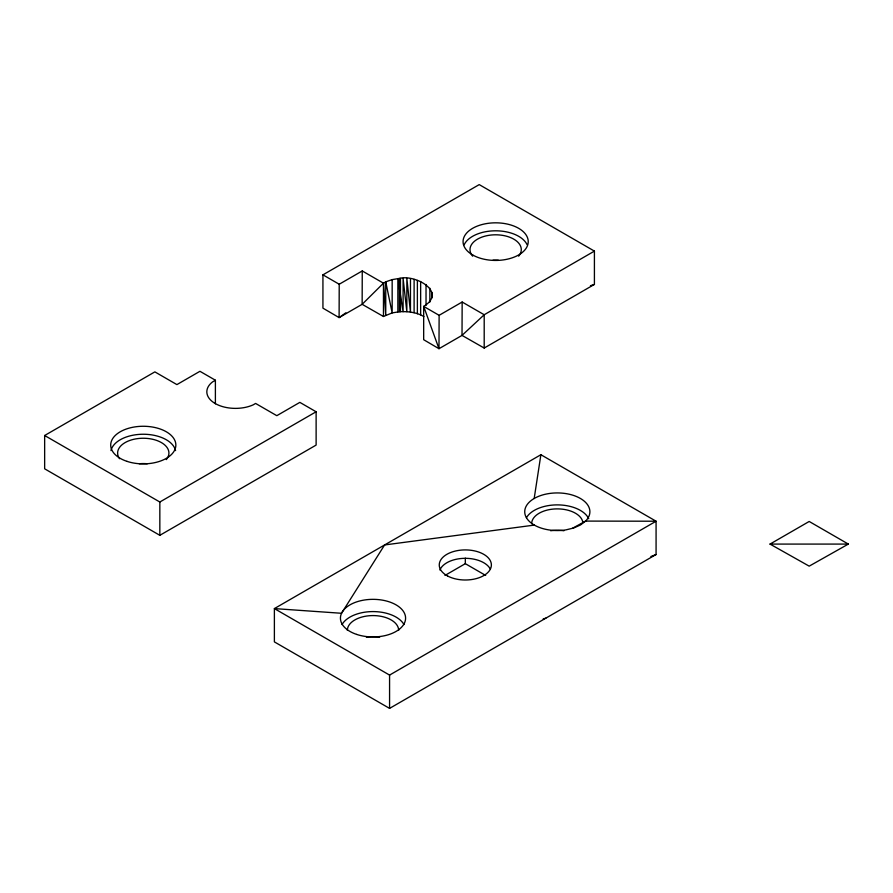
<?xml version="1.0" encoding="UTF-8"?>
<svg xmlns="http://www.w3.org/2000/svg" width="893" height="893" viewBox="0 0 893 893"><rect width="100%" height="100%" fill="white"/><g stroke="black" fill="none" stroke-linecap="round" stroke-linejoin="round"><path stroke-width="1.34" d="M594.414 251.112L479.228 184.605L322.931 274.843L322.931 308.152L339.106 317.607L362.145 304.312L383.465 316.49L392.161 312.907L399.361 311.724L399.361 278.426C414.999 274.118 447.538 291.866 423.673 306.399L423.673 339.708L438.988 348.705L462.016 335.4L484.196 314.749L594.414 251.112L594.414 284.409L484.196 348.047L462.016 335.4L462.161 302.024L484.196 314.749L484.196 348.047M400.466 311.713L400.466 278.415M399.361 278.426L392.161 279.609L385.743 281.831L385.743 315.129L383.465 283.193L362.257 270.947L339.217 284.242L339.106 317.607L345.881 312.784M362.257 270.947L362.145 304.312L383.465 283.193L385.743 281.831L392.161 312.907L392.161 279.609M439.122 315.318L438.988 348.705L423.673 306.399L439.122 315.318L462.161 302.024M534.181 498.495L540.89 454.716L656.076 521.222L656.076 554.52L389.571 708.395L274.385 641.888L274.385 608.591L540.89 454.716M215.392 380.217L212.467 381.97A28.665 16.554 0 0 0 215.559 403.725A28.665 16.554 0 0 0 253.322 404.786L255.599 403.435L276.808 415.68L299.847 402.375L316.122 411.773L316.122 445.082L159.836 535.32L44.65 468.814L44.65 435.505L154.869 371.879L176.903 384.604L199.943 371.298L215.392 380.217L215.392 403.815M44.65 435.505L159.836 502.011L316.122 411.773M444.96 575.438L465.32 563.673L485.68 575.438M534.36 525.095L384.604 544.953L341.539 613.279L274.385 608.591L389.571 675.086L656.076 521.222L585.585 521.088L572.547 528.276M770.023 544.083L809.192 521.467L848.35 544.083L809.192 566.151L770.023 544.083L848.35 544.083M650.885 556.518L656.076 554.52M590.44 285.704L594.414 284.409M543.19 618.916L545.857 618.157M399.361 311.724C407.721 311.311 416.584 312.17 423.874 316.602M322.931 274.843L339.217 284.242M465.32 558.147L465.32 563.673M431.922 292.368L431.922 297.916M429.868 288.216L429.868 302.091M426.028 284.499L426.028 305.317M420.648 281.496L420.648 314.805M417.377 280.447L417.377 313.756M414.106 279.397L414.106 312.706M410.467 278.873L410.467 312.182L406.84 278.348L406.84 311.657L403.1 278.382L403.1 311.69L397.865 278.672L397.865 311.97M389.571 675.086L389.571 708.395M383.465 283.193L383.465 316.49M159.836 502.011L159.836 535.32M439.914 570.013A26.064 15.047 0 0 1 464.349 558.326A26.064 15.047 0 0 1 490.224 568.93M550.668 530.743A25.651 14.813 0 0 1 563.941 530.743M366.376 637.144A25.651 14.813 0 0 1 379.648 637.144M526.412 517.728A32.583 18.809 0 0 1 558.237 504.891A32.583 18.809 0 0 1 588.744 518.755M531.659 523.689A25.651 14.813 0 0 1 556.194 508.898A25.651 14.813 0 0 1 582.861 522.405M342.019 624.575A32.583 18.809 0 0 1 373.006 611.582A32.583 18.809 0 0 1 403.993 624.575M347.355 630.391A25.651 14.813 0 0 1 373.006 615.578A25.651 14.813 0 0 1 398.658 630.391M139.263 463.746A25.651 14.813 0 0 1 147.289 463.746M110.978 450.597A32.583 18.809 0 0 1 143.282 434.244A32.583 18.809 0 0 1 175.575 450.597M119.573 458.723A25.651 14.813 0 0 1 144.119 438.251A25.651 14.813 0 0 1 166.277 459.605M464.137 244.816A32.583 18.809 0 0 1 495.515 230.807A32.583 18.809 0 0 1 527.082 244.671M472.643 256.168A25.651 14.813 0 0 1 495.648 234.803A25.651 14.813 0 0 1 518.643 256.168M492.969 260.209A25.651 14.813 0 0 1 498.316 260.209M585.585 521.088L580.439 524.995L573.708 527.997L565.861 529.895A32.583 18.809 0 0 1 524.727 511.812A32.583 18.809 0 0 1 565.615 493.55A32.583 18.809 0 0 1 585.585 521.088M447.583 575.985A26.064 15.047 0 0 0 490.726 568.305A26.064 15.047 0 0 0 457.64 550.579A26.064 15.047 0 0 0 447.583 575.985M356.72 634.432A32.583 18.809 0 0 0 405.589 618.146A32.583 18.809 0 0 0 356.72 601.86A32.583 18.809 0 0 0 356.72 634.432M126.985 461.357A32.583 18.809 0 0 0 175.854 445.071A32.583 18.809 0 0 0 126.985 428.785A32.583 18.809 0 0 0 126.985 461.357M472.698 254.985A32.583 18.809 0 0 0 527.149 246.435A32.583 18.809 0 0 0 487.087 223.484A32.583 18.809 0 0 0 472.698 254.985"/></g></svg>
